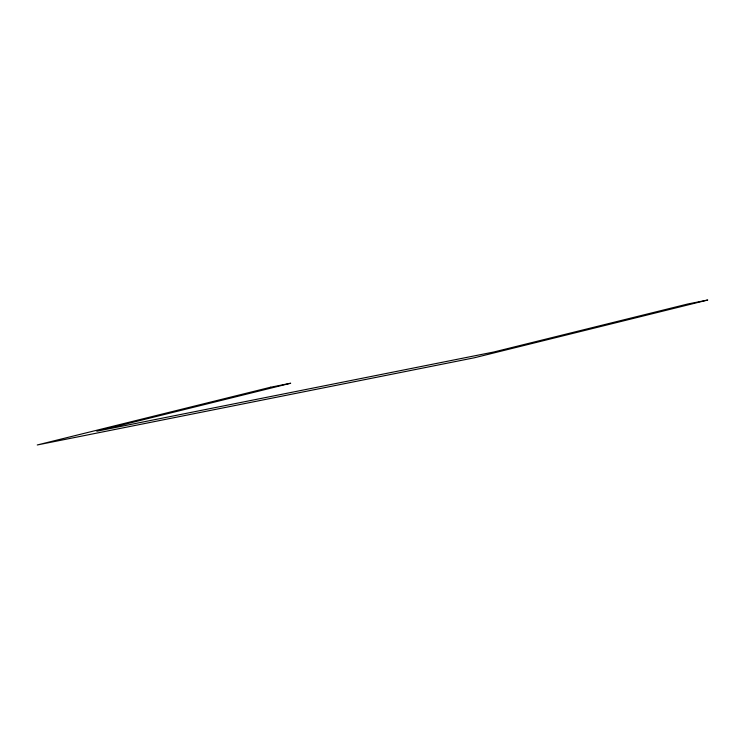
<?xml version="1.0" encoding="UTF-8"?>
<svg xmlns="http://www.w3.org/2000/svg" width="745" height="745" viewBox="0 0 745 745"><rect width="100%" height="100%" fill="white"/><g stroke="black" fill="none" stroke-linecap="round" stroke-linejoin="round"><path stroke-width="1.12" d="M270.621 387.232L37.25 444.979L474.379 357.768L707.75 300.021L687.691 304.016L493.805 352.003L96.794 431.215L290.68 383.228L270.621 387.232"/></g></svg>
